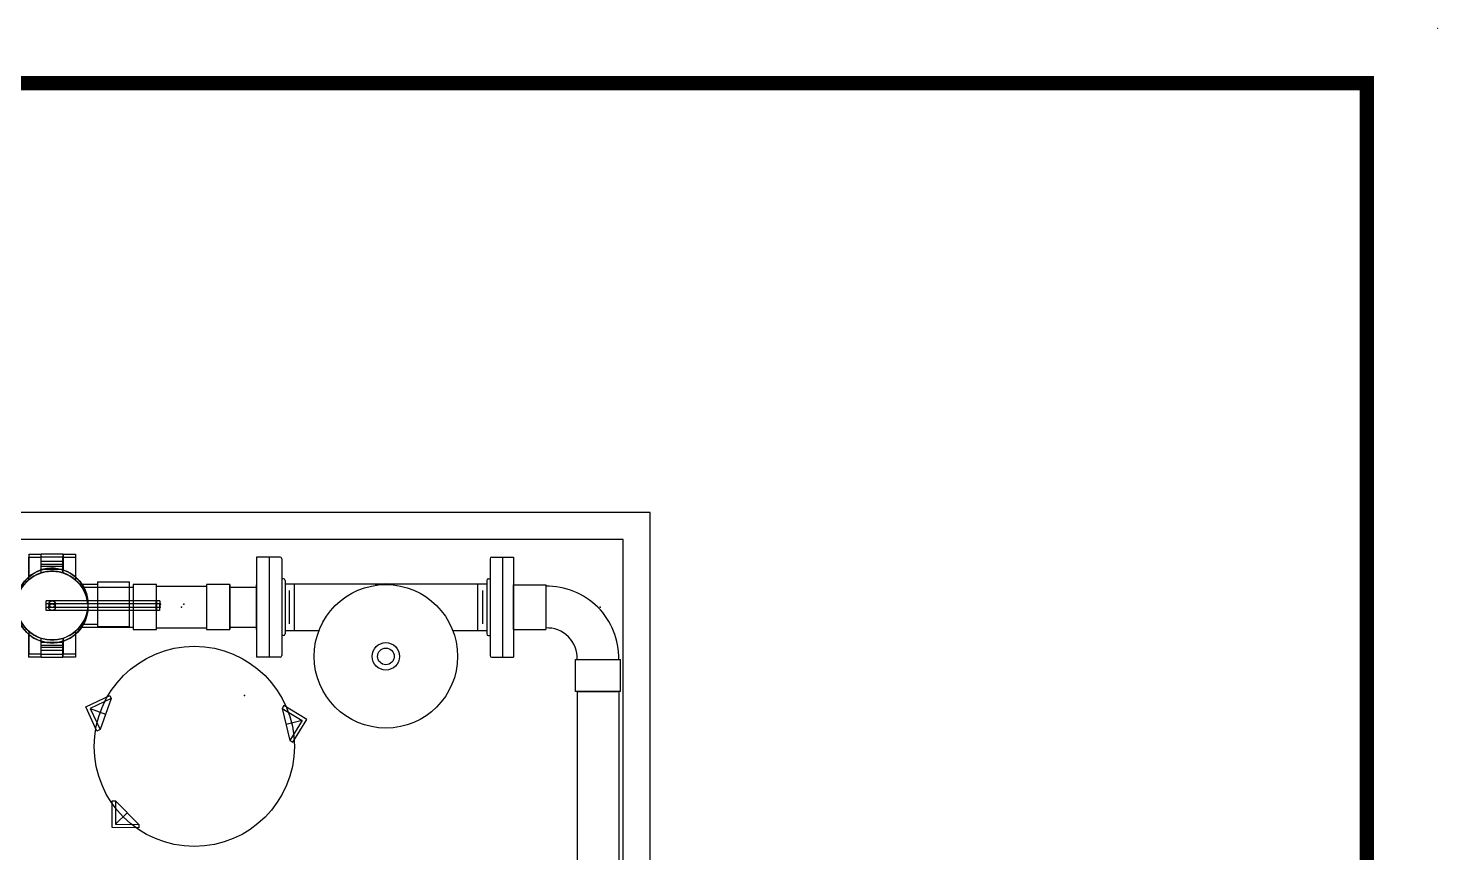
# Model space of a CAD drawing. Header units: inches. Extents: x 2625 to 3066, y 1222 to 1501.
# Drawn here: x 2960.3 to 3065.9, y 1438.9 to 1500.7 of the extents above; entities that cross this region are included whole.
import ezdxf

# ---------------------------------------------------------------- set-up
doc = ezdxf.new("R2010")
doc.units = ezdxf.units.IN
doc.header["$MEASUREMENT"] = 0
doc.header["$PDSIZE"] = -1
for name, color, linetype in [('WATANK', 7, 'Continuous'), ('WDPUMP', 7, 'Continuous'), ('WSPUMP', 7, 'Continuous')]:
    doc.layers.add(name, color=color, linetype=linetype)

msp = doc.modelspace()

# ---------------------------------------------------------------- linework, layer by layer
at = {"color": 7, "linetype": 'Continuous'}
for p, q in [((3006.863, 1464.431), (2910.8118, 1464.431)), ((3006.863, 1464.431), (2910.8118, 1464.431)), ((3006.863, 1396.931), (3006.863, 1464.431)), ((3006.863, 1396.931), (3006.863, 1464.431)), ((3004.8521, 1462.396), (2912.8326, 1462.396)), ((3004.8521, 1462.396), (2912.8326, 1462.396)), ((3004.8521, 1398.9659), (3004.8521, 1462.396)), ((3004.8521, 1398.9659), (3004.8521, 1462.396))]:
    msp.add_line(p, q, dxfattribs=at)
at = {"color": 7, "linetype": 'Continuous', "lineweight": 20, "const_width": 1.0712}
msp.add_lwpolyline([(2632.0935, 1228.7897), (3060.5835, 1228.7897), (3060.5835, 1496.596), (2632.0935, 1496.596), (2632.0935, 1228.7897)], dxfattribs=at)
at = {"color": 7, "linetype": 'Continuous', "lineweight": 20}
msp.add_point((3065.8934, 1500.7214), dxfattribs=at)
at = {"color": 7, "linetype": 'Continuous'}
msp.add_point((3003.1233, 1457.3367), dxfattribs=at)
msp.add_point((3003.1233, 1457.3367), dxfattribs=at)
at = {"layer": 'WATANK', "color": 7, "linetype": 'Continuous'}
for p, q in [((2996.6329, 1459.0194), (2999.0367, 1459.0194)), ((2996.6329, 1459.0194), (2999.0367, 1459.0194)), ((2999.0367, 1459.0194), (2999.0367, 1455.654)), ((2999.0367, 1459.0194), (2999.0367, 1455.654)), ((2996.6329, 1455.654), (2999.0367, 1455.654)), ((2996.6329, 1455.654), (2999.0367, 1455.654)), ((3001.2675, 1453.4233), (3004.6329, 1453.4233)), ((3001.2675, 1451.0194), (3001.2675, 1453.4233)), ((3001.2675, 1453.4233), (3004.6329, 1453.4233)), ((3001.2675, 1451.0194), (3001.2675, 1453.4233)), ((3004.6329, 1451.0194), (3004.6329, 1453.4233)), ((3004.6329, 1451.0194), (3004.6329, 1453.4233)), ((3004.6329, 1451.0194), (3001.2675, 1451.0194)), ((3004.6329, 1451.0194), (3001.2675, 1451.0194)), ((3001.3968, 1451.0194), (3001.3968, 1425.493)), ((3001.3968, 1451.0194), (3001.3968, 1425.493)), ((3001.4502, 1451.0194), (3004.4502, 1451.0194)), ((3001.4502, 1451.0194), (3004.4502, 1451.0194)), ((3004.5218, 1451.0194), (3004.5218, 1425.493)), ((3004.5218, 1451.0194), (3004.5218, 1425.493))]:
    msp.add_line(p, q, dxfattribs=at)
for centre, radius, start, end in [((2999.1559, 1453.5425), 5.3581, 358.72526, 91.27474), ((2999.1559, 1453.5425), 5.3581, 358.72526, 91.27474), ((2999.152, 1453.5385), 2.2387, 357.04941, 92.95059), ((2999.152, 1453.5385), 2.2387, 357.04941, 92.95059)]:
    msp.add_arc(centre, radius, start, end, dxfattribs=at)
at = {"layer": 'WDPUMP', "color": 7, "linetype": 'Continuous'}
for p, q in [((2960.2885, 1461.0915), (2960.2885, 1459.3777)), ((2960.2885, 1461.0915), (2961.226, 1461.0915)), ((2960.2976, 1461.3126), (2960.2976, 1459.5988)), ((2960.2976, 1461.3126), (2961.2351, 1461.3126)), ((2962.8574, 1461.0943), (2961.226, 1461.0943)), ((2961.226, 1460.5636), (2961.226, 1461.0943)), ((2962.8665, 1461.3154), (2961.2351, 1461.3154)), ((2961.2351, 1460.7847), (2961.2351, 1461.3154)), ((2962.8574, 1460.5636), (2962.8574, 1461.0943)), ((2962.8574, 1461.0943), (2962.8574, 1459.9016)), ((2962.8574, 1461.0943), (2963.7949, 1461.0943)), ((2962.8665, 1460.7847), (2962.8665, 1461.3154)), ((2962.8665, 1461.3154), (2962.8665, 1460.1227)), ((2962.8665, 1461.3154), (2963.804, 1461.3154)), ((2963.7949, 1461.0943), (2963.7949, 1459.3805)), ((2963.804, 1461.3154), (2963.804, 1459.6016)), ((2977.3729, 1461.0867), (2977.3729, 1453.5867)), ((2978.3129, 1461.0867), (2977.3729, 1461.0867)), ((2978.3129, 1461.0867), (2978.3129, 1453.5867)), ((2979.1329, 1461.0867), (2978.3129, 1461.0867)), ((2994.9929, 1461.0867), (2995.8129, 1461.0867)), ((2995.8129, 1461.0867), (2995.8129, 1453.5867)), ((2995.8129, 1461.0867), (2996.6329, 1461.0867)), ((2996.6329, 1461.0867), (2996.6329, 1453.5867)), ((2961.226, 1460.5636), (2962.8574, 1460.5636)), ((2961.226, 1460.188), (2961.226, 1460.5636)), ((2961.226, 1460.188), (2962.8574, 1460.188)), ((2961.226, 1459.9016), (2961.226, 1460.188)), ((2961.2351, 1460.7847), (2962.8665, 1460.7847)), ((2961.2351, 1460.4091), (2961.2351, 1460.7847)), ((2961.2351, 1460.4091), (2962.8665, 1460.4091)), ((2961.2351, 1460.1227), (2961.2351, 1460.4091)), ((2962.8574, 1460.188), (2962.8574, 1460.5636)), ((2962.8574, 1459.9016), (2962.8574, 1460.188)), ((2962.8665, 1460.4091), (2962.8665, 1460.7847)), ((2962.8665, 1460.1227), (2962.8665, 1460.4091)), ((2979.2529, 1460.9667), (2979.2529, 1453.7067)), ((2994.8729, 1460.9667), (2994.8729, 1453.7067)), ((2964.2801, 1459.0626), (2965.4397, 1459.0626)), ((2965.4397, 1459.2453), (2967.8435, 1459.2453)), ((2965.4397, 1459.2453), (2965.4397, 1455.8799)), ((2967.8435, 1455.8799), (2967.8435, 1459.2453)), ((2968.1229, 1459.0242), (2968.1229, 1455.6492)), ((2969.8729, 1459.0242), (2968.1229, 1459.0242)), ((2969.8729, 1455.6492), (2969.8729, 1459.0242)), ((2969.8729, 1458.8992), (2973.6229, 1458.8992)), ((2975.3729, 1459.0242), (2973.6229, 1459.0242)), ((2975.3729, 1459.0242), (2973.6229, 1459.0242)), ((2973.6229, 1459.0242), (2973.6229, 1455.6492)), ((2975.3729, 1459.0242), (2975.3729, 1455.6492)), ((2975.3729, 1455.6492), (2975.3729, 1459.0242)), ((2977.3729, 1455.654), (2977.3729, 1459.0194)), ((2979.3829, 1459.4617), (2979.2529, 1459.4617)), ((2979.5029, 1459.3417), (2979.5029, 1455.3317)), ((2979.5029, 1459.0867), (2994.6229, 1459.0867)), ((2980.1879, 1459.0867), (2980.1879, 1455.5867)), ((2987.0629, 1459.0867), (2986.2503, 1458.9624)), ((2993.9379, 1459.0867), (2993.9379, 1455.5867)), ((2994.6229, 1459.3417), (2994.6229, 1455.3317)), ((2994.7429, 1459.4617), (2994.8729, 1459.4617)), ((2996.6329, 1455.654), (2996.6329, 1459.0194)), ((2996.6329, 1455.654), (2996.6329, 1459.0194)), ((2996.6329, 1457.3367), (2996.6329, 1458.8992)), ((2961.6041, 1457.3159), (2961.6041, 1457.8094)), ((2970.1116, 1457.8094), (2961.6041, 1457.8094)), ((2964.271, 1458.8415), (2968.1229, 1458.8415)), ((2969.8232, 1457.8094), (2969.8232, 1457.3159)), ((2969.882, 1457.8032), (2969.882, 1457.3096)), ((2970.1116, 1457.8094), (2970.1116, 1457.3159)), ((2975.3729, 1458.8415), (2977.3729, 1458.8415)), ((2979.8129, 1458.5867), (2979.8129, 1456.0867)), ((2994.3129, 1458.5867), (2994.3129, 1456.0867)), ((2996.6329, 1455.8367), (2996.6329, 1458.8367)), ((2961.595, 1457.0948), (2961.595, 1457.5883)), ((2970.1025, 1457.5883), (2961.595, 1457.5883)), ((2970.1025, 1457.0948), (2961.595, 1457.0948)), ((2970.1116, 1457.3159), (2961.6041, 1457.3159)), ((2969.8141, 1457.5883), (2969.8141, 1457.0948)), ((2969.8729, 1457.5821), (2969.8729, 1457.0885)), ((2970.1025, 1457.5883), (2970.1025, 1457.0948)), ((2964.271, 1455.8415), (2968.1229, 1455.8415)), ((2964.2801, 1456.0626), (2965.4397, 1456.0626)), ((2965.4397, 1455.8799), (2967.8435, 1455.8799)), ((2969.8729, 1455.7742), (2973.6229, 1455.7742)), ((2975.3729, 1455.8415), (2977.3729, 1455.8415)), ((2960.2885, 1455.3053), (2960.2885, 1453.5915)), ((2960.2976, 1455.5265), (2960.2976, 1453.8126)), ((2961.226, 1454.495), (2961.226, 1454.7814)), ((2961.2351, 1454.7161), (2961.2351, 1455.0025)), ((2961.2351, 1454.7161), (2962.8665, 1454.7161)), ((2961.2351, 1454.3405), (2961.2351, 1454.7161)), ((2962.8574, 1454.495), (2962.8574, 1454.7814)), ((2962.8574, 1454.7814), (2962.8574, 1453.5943)), ((2962.8665, 1454.7161), (2962.8665, 1455.0025)), ((2962.8665, 1455.0025), (2962.8665, 1453.8154)), ((2962.8665, 1454.3405), (2962.8665, 1454.7161)), ((2963.7949, 1455.3082), (2963.7949, 1453.5943)), ((2963.804, 1455.5293), (2963.804, 1453.8154)), ((2968.1229, 1455.6492), (2969.8729, 1455.6492)), ((2973.6229, 1455.6492), (2975.3729, 1455.6492)), ((2973.6229, 1455.6492), (2975.3729, 1455.6492)), ((2979.3829, 1455.2117), (2979.2529, 1455.2117)), ((2979.5029, 1455.5867), (2982.0492, 1455.5867)), ((2992.0765, 1455.5867), (2994.6229, 1455.5867)), ((2994.7429, 1455.2117), (2994.8729, 1455.2117)), ((2961.226, 1453.5915), (2960.2885, 1453.5915)), ((2961.2351, 1453.8126), (2960.2976, 1453.8126)), ((2961.226, 1454.495), (2962.8574, 1454.495)), ((2961.226, 1454.1194), (2961.226, 1454.495)), ((2961.226, 1454.1194), (2962.8574, 1454.1194)), ((2961.226, 1453.5887), (2961.226, 1454.1194)), ((2961.226, 1453.5887), (2962.8574, 1453.5887)), ((2961.2351, 1454.3405), (2962.8665, 1454.3405)), ((2961.2351, 1453.8098), (2961.2351, 1454.3405)), ((2961.2351, 1453.8098), (2962.8665, 1453.8098)), ((2962.8574, 1454.1194), (2962.8574, 1454.495)), ((2962.8574, 1453.5887), (2962.8574, 1454.1194)), ((2963.7949, 1453.5943), (2962.8574, 1453.5943)), ((2962.8665, 1453.8098), (2962.8665, 1454.3405)), ((2963.804, 1453.8154), (2962.8665, 1453.8154)), ((2978.3129, 1453.5867), (2977.3729, 1453.5867)), ((2979.1329, 1453.5867), (2978.3129, 1453.5867)), ((2994.9929, 1453.5867), (2995.8129, 1453.5867)), ((2995.8129, 1453.5867), (2996.6329, 1453.5867)), ((2964.5653, 1449.8632), (2966.3776, 1450.7093)), ((2966.4833, 1450.4828), (2964.8976, 1449.7425)), ((2966.4833, 1450.4828), (2965.638, 1448.1568)), ((2966.3776, 1450.7093), (2966.4833, 1450.4828)), ((2965.4114, 1448.051), (2964.5653, 1449.8632)), ((2964.8976, 1449.7425), (2965.638, 1448.1568)), ((2964.8976, 1449.7425), (2966.0606, 1449.3198)), ((2979.4241, 1449.9618), (2979.2931, 1449.7488)), ((2979.2931, 1449.7488), (2980.7839, 1448.8322)), ((2979.2931, 1449.7488), (2979.8673, 1447.3414)), ((2981.1278, 1448.9142), (2979.4241, 1449.9618)), ((2980.7839, 1448.8322), (2979.5802, 1448.5451)), ((2980.7839, 1448.8322), (2979.8673, 1447.3414)), ((2980.0802, 1447.2105), (2981.1278, 1448.9142)), ((2965.638, 1448.1568), (2965.4114, 1448.051)), ((2979.8673, 1447.3414), (2980.0802, 1447.2105)), ((2966.55, 1440.813), (2966.5601, 1442.8129)), ((2966.5601, 1442.8129), (2966.8101, 1442.8117)), ((2966.8101, 1442.8117), (2966.8012, 1441.0617)), ((2966.8101, 1442.8117), (2968.5512, 1441.0528)), ((2966.8012, 1441.0617), (2967.6806, 1441.9322)), ((2966.8012, 1441.0617), (2968.5512, 1441.0528)), ((2968.5512, 1441.0528), (2968.5499, 1440.8028)), ((2968.5499, 1440.8028), (2966.55, 1440.813))]:
    msp.add_line(p, q, dxfattribs=at)
for centre, radius in [((2962.0417, 1457.3415), 2.6869), ((2962.0508, 1457.5626), 2.6869), ((2987.0629, 1453.6492), 5.375), ((2962.0508, 1457.5626), 0.2468), ((2962.0417, 1457.3415), 0.2468), ((2987.0629, 1453.6492), 1.027), ((2972.7043, 1446.9053), 7.5), ((2987.0629, 1453.6492), 0.625)]:
    msp.add_circle(centre, radius, dxfattribs=at)
for centre, radius, start, end in [((2979.1329, 1460.9667), 0.12, 0, 90), ((2994.9929, 1460.9667), 0.12, 90, 180), ((2962.0417, 1457.3415), 2.6869, 5.269224, 354.730776), ((2962.0508, 1457.5626), 2.6869, 5.269224, 354.730776), ((2979.3829, 1459.3417), 0.12, 0, 90), ((2994.7429, 1459.3417), 0.12, 90, 180), ((2979.3829, 1455.3317), 0.12, 270, 0), ((2994.7429, 1455.3317), 0.12, 180, 270), ((2979.1329, 1453.7067), 0.12, 270, 0), ((2994.9929, 1453.7067), 0.12, 180, 270)]:
    msp.add_arc(centre, radius, start, end, dxfattribs=at)
for p in [(2970.1517, 1457.3429), (2970.1608, 1457.564), (2971.7479, 1457.3367), (2971.9301, 1457.5626), (2976.469, 1450.7064)]:
    msp.add_point(p, dxfattribs=at)
at = {"layer": 'WSPUMP', "color": 7, "linetype": 'Continuous'}
for p, q in [((2960.2885, 1461.0915), (2960.2885, 1459.3777)), ((2960.2885, 1461.0915), (2961.226, 1461.0915)), ((2960.2976, 1461.3126), (2960.2976, 1459.5988)), ((2960.2976, 1461.3126), (2961.2351, 1461.3126)), ((2962.8574, 1461.0943), (2961.226, 1461.0943)), ((2961.226, 1460.5636), (2961.226, 1461.0943)), ((2962.8665, 1461.3154), (2961.2351, 1461.3154)), ((2961.2351, 1460.7847), (2961.2351, 1461.3154)), ((2962.8574, 1460.5636), (2962.8574, 1461.0943)), ((2962.8574, 1461.0943), (2962.8574, 1459.9016)), ((2962.8574, 1461.0943), (2963.7949, 1461.0943)), ((2962.8665, 1460.7847), (2962.8665, 1461.3154)), ((2962.8665, 1461.3154), (2962.8665, 1460.1227)), ((2962.8665, 1461.3154), (2963.804, 1461.3154)), ((2963.7949, 1461.0943), (2963.7949, 1459.3805)), ((2963.804, 1461.3154), (2963.804, 1459.6016)), ((2977.3729, 1461.0867), (2977.3729, 1453.5867)), ((2978.3129, 1461.0867), (2977.3729, 1461.0867)), ((2978.3129, 1461.0867), (2978.3129, 1453.5867)), ((2979.1329, 1461.0867), (2978.3129, 1461.0867)), ((2994.9929, 1461.0867), (2995.8129, 1461.0867)), ((2995.8129, 1461.0867), (2995.8129, 1453.5867)), ((2995.8129, 1461.0867), (2996.6329, 1461.0867)), ((2996.6329, 1461.0867), (2996.6329, 1453.5867)), ((2961.226, 1460.5636), (2962.8574, 1460.5636)), ((2961.226, 1460.188), (2961.226, 1460.5636)), ((2961.226, 1460.188), (2962.8574, 1460.188)), ((2961.226, 1459.9016), (2961.226, 1460.188)), ((2961.2351, 1460.7847), (2962.8665, 1460.7847)), ((2961.2351, 1460.4091), (2961.2351, 1460.7847)), ((2961.2351, 1460.4091), (2962.8665, 1460.4091)), ((2961.2351, 1460.1227), (2961.2351, 1460.4091)), ((2962.8574, 1460.188), (2962.8574, 1460.5636)), ((2962.8574, 1459.9016), (2962.8574, 1460.188)), ((2962.8665, 1460.4091), (2962.8665, 1460.7847)), ((2962.8665, 1460.1227), (2962.8665, 1460.4091)), ((2979.2529, 1460.9667), (2979.2529, 1453.7067)), ((2994.8729, 1460.9667), (2994.8729, 1453.7067)), ((2964.2801, 1459.0626), (2965.4397, 1459.0626)), ((2965.4397, 1459.2453), (2967.8435, 1459.2453)), ((2965.4397, 1459.2453), (2965.4397, 1455.8799)), ((2967.8435, 1455.8799), (2967.8435, 1459.2453)), ((2968.1229, 1459.0242), (2968.1229, 1455.6492)), ((2969.8729, 1459.0242), (2968.1229, 1459.0242)), ((2969.8729, 1455.6492), (2969.8729, 1459.0242)), ((2969.8729, 1458.8992), (2973.6229, 1458.8992)), ((2975.3729, 1459.0242), (2973.6229, 1459.0242)), ((2975.3729, 1459.0242), (2973.6229, 1459.0242)), ((2973.6229, 1459.0242), (2973.6229, 1455.6492)), ((2975.3729, 1459.0242), (2975.3729, 1455.6492)), ((2975.3729, 1455.6492), (2975.3729, 1459.0242)), ((2977.3729, 1455.654), (2977.3729, 1459.0194)), ((2979.3829, 1459.4617), (2979.2529, 1459.4617)), ((2979.5029, 1459.3417), (2979.5029, 1455.3317)), ((2979.5029, 1459.0867), (2994.6229, 1459.0867)), ((2980.1879, 1459.0867), (2980.1879, 1455.5867)), ((2987.0629, 1459.0867), (2986.2503, 1458.9624)), ((2993.9379, 1459.0867), (2993.9379, 1455.5867)), ((2994.6229, 1459.3417), (2994.6229, 1455.3317)), ((2994.7429, 1459.4617), (2994.8729, 1459.4617)), ((2996.6329, 1455.654), (2996.6329, 1459.0194)), ((2996.6329, 1455.654), (2996.6329, 1459.0194)), ((2996.6329, 1457.3367), (2996.6329, 1458.8992)), ((2961.6041, 1457.3159), (2961.6041, 1457.8094)), ((2970.1116, 1457.8094), (2961.6041, 1457.8094)), ((2964.271, 1458.8415), (2968.1229, 1458.8415)), ((2969.8232, 1457.8094), (2969.8232, 1457.3159)), ((2969.882, 1457.8032), (2969.882, 1457.3096)), ((2970.1116, 1457.8094), (2970.1116, 1457.3159)), ((2975.3729, 1458.8415), (2977.3729, 1458.8415)), ((2979.8129, 1458.5867), (2979.8129, 1456.0867)), ((2994.3129, 1458.5867), (2994.3129, 1456.0867)), ((2996.6329, 1455.8367), (2996.6329, 1458.8367)), ((2961.595, 1457.0948), (2961.595, 1457.5883)), ((2970.1025, 1457.5883), (2961.595, 1457.5883)), ((2970.1025, 1457.0948), (2961.595, 1457.0948)), ((2970.1116, 1457.3159), (2961.6041, 1457.3159)), ((2969.8141, 1457.5883), (2969.8141, 1457.0948)), ((2969.8729, 1457.5821), (2969.8729, 1457.0885)), ((2970.1025, 1457.5883), (2970.1025, 1457.0948)), ((2964.271, 1455.8415), (2968.1229, 1455.8415)), ((2964.2801, 1456.0626), (2965.4397, 1456.0626)), ((2965.4397, 1455.8799), (2967.8435, 1455.8799)), ((2969.8729, 1455.7742), (2973.6229, 1455.7742)), ((2975.3729, 1455.8415), (2977.3729, 1455.8415)), ((2960.2885, 1455.3053), (2960.2885, 1453.5915)), ((2960.2976, 1455.5265), (2960.2976, 1453.8126)), ((2961.226, 1454.495), (2961.226, 1454.7814)), ((2961.2351, 1454.7161), (2961.2351, 1455.0025)), ((2961.2351, 1454.7161), (2962.8665, 1454.7161)), ((2961.2351, 1454.3405), (2961.2351, 1454.7161)), ((2962.8574, 1454.495), (2962.8574, 1454.7814)), ((2962.8574, 1454.7814), (2962.8574, 1453.5943)), ((2962.8665, 1454.7161), (2962.8665, 1455.0025)), ((2962.8665, 1455.0025), (2962.8665, 1453.8154)), ((2962.8665, 1454.3405), (2962.8665, 1454.7161)), ((2963.7949, 1455.3082), (2963.7949, 1453.5943)), ((2963.804, 1455.5293), (2963.804, 1453.8154)), ((2968.1229, 1455.6492), (2969.8729, 1455.6492)), ((2973.6229, 1455.6492), (2975.3729, 1455.6492)), ((2973.6229, 1455.6492), (2975.3729, 1455.6492)), ((2979.3829, 1455.2117), (2979.2529, 1455.2117)), ((2979.5029, 1455.5867), (2982.0492, 1455.5867)), ((2992.0765, 1455.5867), (2994.6229, 1455.5867)), ((2994.7429, 1455.2117), (2994.8729, 1455.2117)), ((2961.226, 1453.5915), (2960.2885, 1453.5915)), ((2961.2351, 1453.8126), (2960.2976, 1453.8126)), ((2961.226, 1454.495), (2962.8574, 1454.495)), ((2961.226, 1454.1194), (2961.226, 1454.495)), ((2961.226, 1454.1194), (2962.8574, 1454.1194)), ((2961.226, 1453.5887), (2961.226, 1454.1194)), ((2961.226, 1453.5887), (2962.8574, 1453.5887)), ((2961.2351, 1454.3405), (2962.8665, 1454.3405)), ((2961.2351, 1453.8098), (2961.2351, 1454.3405)), ((2961.2351, 1453.8098), (2962.8665, 1453.8098)), ((2962.8574, 1454.1194), (2962.8574, 1454.495)), ((2962.8574, 1453.5887), (2962.8574, 1454.1194)), ((2963.7949, 1453.5943), (2962.8574, 1453.5943)), ((2962.8665, 1453.8098), (2962.8665, 1454.3405)), ((2963.804, 1453.8154), (2962.8665, 1453.8154)), ((2978.3129, 1453.5867), (2977.3729, 1453.5867)), ((2979.1329, 1453.5867), (2978.3129, 1453.5867)), ((2994.9929, 1453.5867), (2995.8129, 1453.5867)), ((2995.8129, 1453.5867), (2996.6329, 1453.5867)), ((2964.5653, 1449.8632), (2966.3776, 1450.7093)), ((2966.4833, 1450.4828), (2964.8976, 1449.7425)), ((2966.4833, 1450.4828), (2965.638, 1448.1568)), ((2966.3776, 1450.7093), (2966.4833, 1450.4828)), ((2965.4114, 1448.051), (2964.5653, 1449.8632)), ((2964.8976, 1449.7425), (2965.638, 1448.1568)), ((2964.8976, 1449.7425), (2966.0606, 1449.3198)), ((2979.4241, 1449.9618), (2979.2931, 1449.7488)), ((2979.2931, 1449.7488), (2980.7839, 1448.8322)), ((2979.2931, 1449.7488), (2979.8673, 1447.3414)), ((2981.1278, 1448.9142), (2979.4241, 1449.9618)), ((2980.7839, 1448.8322), (2979.5802, 1448.5451)), ((2980.7839, 1448.8322), (2979.8673, 1447.3414)), ((2980.0802, 1447.2105), (2981.1278, 1448.9142)), ((2965.638, 1448.1568), (2965.4114, 1448.051)), ((2979.8673, 1447.3414), (2980.0802, 1447.2105)), ((2966.55, 1440.813), (2966.5601, 1442.8129)), ((2966.5601, 1442.8129), (2966.8101, 1442.8117)), ((2966.8101, 1442.8117), (2966.8012, 1441.0617)), ((2966.8101, 1442.8117), (2968.5512, 1441.0528)), ((2966.8012, 1441.0617), (2967.6806, 1441.9322)), ((2966.8012, 1441.0617), (2968.5512, 1441.0528)), ((2968.5512, 1441.0528), (2968.5499, 1440.8028)), ((2968.5499, 1440.8028), (2966.55, 1440.813))]:
    msp.add_line(p, q, dxfattribs=at)
for centre, radius in [((2962.0417, 1457.3415), 2.6869), ((2962.0508, 1457.5626), 2.6869), ((2987.0629, 1453.6492), 5.375), ((2962.0508, 1457.5626), 0.2468), ((2962.0417, 1457.3415), 0.2468), ((2987.0629, 1453.6492), 1.027), ((2972.7043, 1446.9053), 7.5), ((2987.0629, 1453.6492), 0.625)]:
    msp.add_circle(centre, radius, dxfattribs=at)
for centre, radius, start, end in [((2979.1329, 1460.9667), 0.12, 0, 90), ((2994.9929, 1460.9667), 0.12, 90, 180), ((2962.0417, 1457.3415), 2.6869, 5.269224, 354.730776), ((2962.0508, 1457.5626), 2.6869, 5.269224, 354.730776), ((2979.3829, 1459.3417), 0.12, 0, 90), ((2994.7429, 1459.3417), 0.12, 90, 180), ((2979.3829, 1455.3317), 0.12, 270, 0), ((2994.7429, 1455.3317), 0.12, 180, 270), ((2979.1329, 1453.7067), 0.12, 270, 0), ((2994.9929, 1453.7067), 0.12, 180, 270)]:
    msp.add_arc(centre, radius, start, end, dxfattribs=at)
for p in [(2970.1517, 1457.3429), (2970.1608, 1457.564), (2971.7479, 1457.3367), (2971.9301, 1457.5626), (2976.469, 1450.7064)]:
    msp.add_point(p, dxfattribs=at)

doc.saveas('drawing.dxf')
